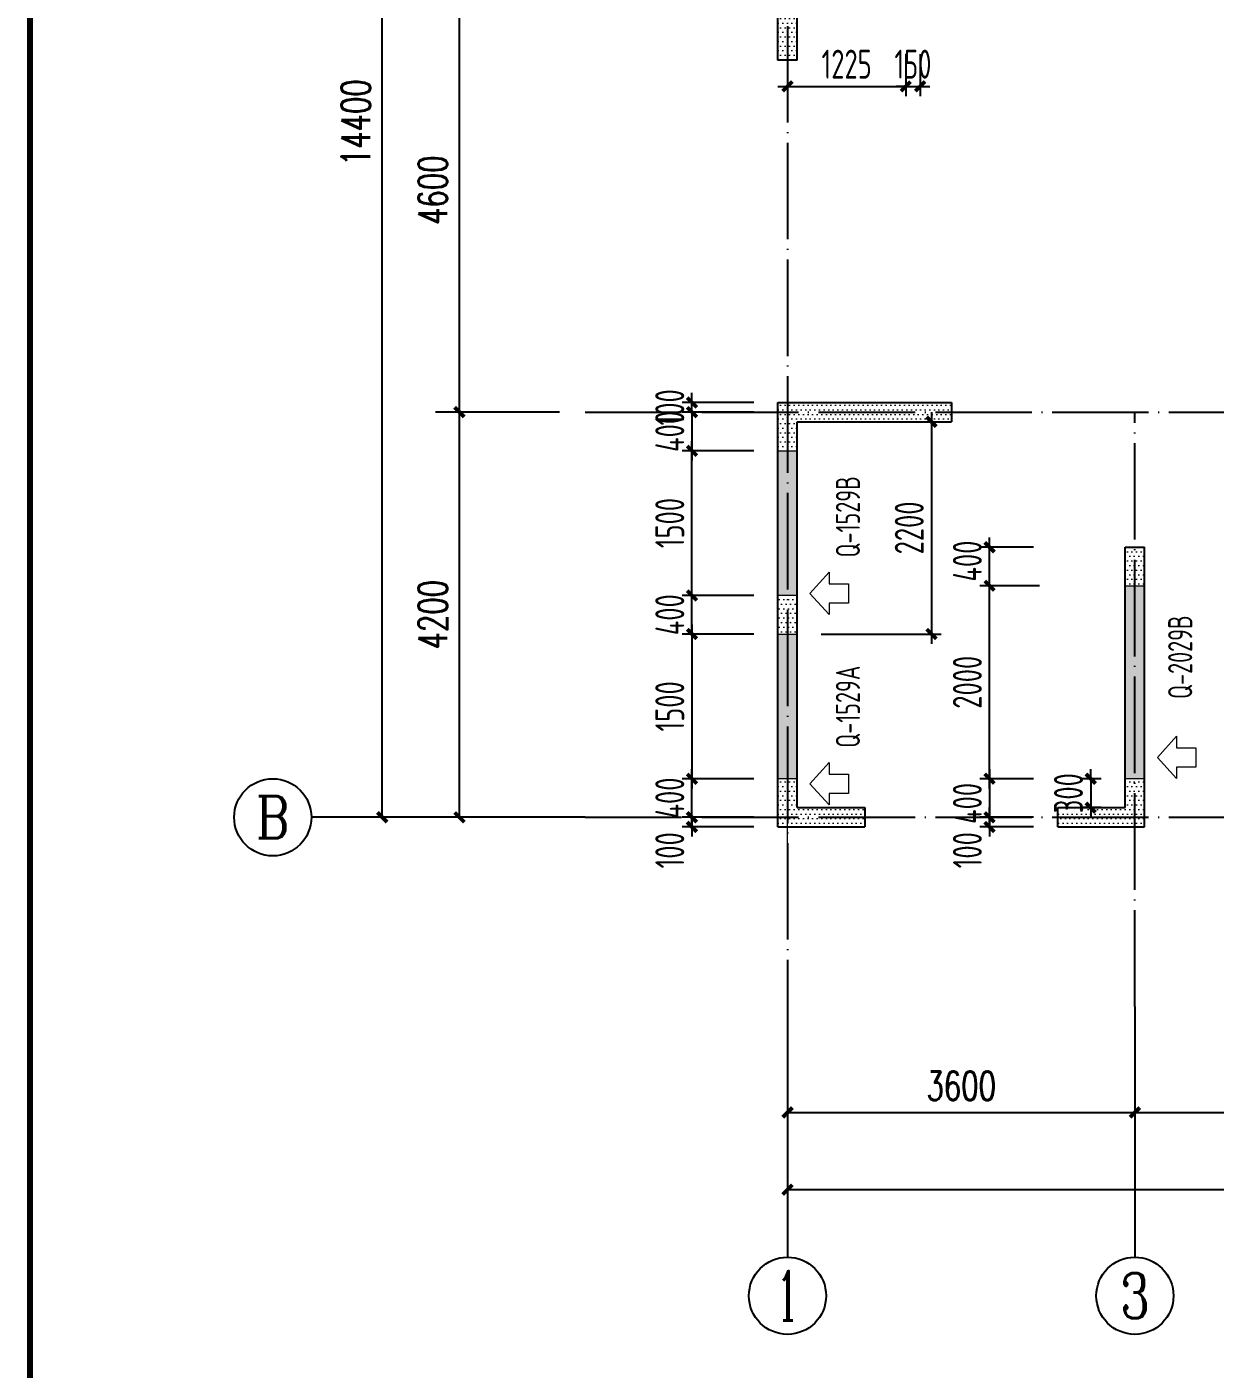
# Model space of a CAD drawing. Extents: x -85320 to 1679916, y -1321939 to 627.
# Drawn here: x 1100936 to 1113251, y -781029 to -767115 of the extents above; entities that cross this region are included whole.
import ezdxf
from ezdxf.enums import TextEntityAlignment as Align

# ---------------------------------------------------------------- set-up
doc = ezdxf.new("R2010")
doc.units = 0
doc.header["$LTSCALE"] = 1000
doc.linetypes.add('DOTE', pattern=[2.42, 2, -0.2, 0.02, -0.2])
for name, color, linetype in [('AXIS', 3, 'Continuous'), ('AXIS_TEXT', 7, 'Continuous'), ('BORDER', 7, 'Continuous'), ('DOTE', 1, 'DOTE'), ('G-06墙-01砼墙', 50, 'Continuous'), ('拉模', 7, 'Continuous')]:
    doc.layers.add(name, color=color, linetype=linetype)
for name, color, linetype, lineweight in [('DIM', 3, 'Continuous', 0), ('WCOL', 7, 'Continuous', 0), ('WCOL_DE_DIM', 3, 'Continuous', 0), ('WCOL_HATCH', 251, 'Continuous', 0), ('预制墙标注', 2, 'Continuous', 18)]:
    doc.layers.add(name, color=color, linetype=linetype, lineweight=lineweight)
doc.styles.add('_TCH_AXIS', font='COMPLEX', dxfattribs={"bigfont": 'GBCBIG'})
doc.styles.add('_TCH_DIM_T3', font='SIMPLEX', dxfattribs={"width": 0.705882, "bigfont": 'GBCBIG'})
doc.styles.add('COMPLEX', font='COMPLEX')
doc.styles.add('TSSD_Rein', font='Tssdeng.shx', dxfattribs={"width": 0.7, "bigfont": 'hztxt.shx'})
doc.styles.add('样式 1', font='yjkeng.shx', dxfattribs={"width": 0.7, "bigfont": 'yjkchn.shx'})
doc.dimstyles.new('_TCH_ARCH&&100', dxfattribs={"dimtxt": 297.5, "dimasz": 100, "dimexe": 250, "dimexo": 300, "dimgap": 126.25, "dimtad": 1, "dimdec": 0, "dimzin": 0, "dimdsep": 46, "dimtxsty": '_TCH_DIM_T3', "dimblk": 'ARCHTICK', "dimcen": 0.09, "dimclrt": 7, "dimazin": 2, "dimtfac": 1, "dimtdec": 0, "dimtix": 1, "dimtmove": 2, "dimatfit": 3, "dimfxl": 1, "dimtolj": 1, "dimtzin": 0, "dimarcsym": 0})
doc.dimstyles.new('TSSD_100_100$0', dxfattribs={"dimtxt": 300, "dimasz": 100, "dimexe": 100, "dimexo": 250, "dimgap": 80, "dimtad": 1, "dimdec": 0, "dimzin": 0, "dimdsep": 46, "dimtxsty": 'TSSD_Rein', "dimblk": 'ARCHTICK', "dimcen": 0, "dimdle": 100, "dimclrt": 7, "dimadec": 0, "dimazin": 0, "dimtfac": 1, "dimtdec": 0, "dimtix": 1, "dimtmove": 2, "dimatfit": 3, "dimldrblk": '_TSDBK', "dimfxl": 1, "dimtolj": 1, "dimtzin": 0, "dimarcsym": 0})
pattern_1 = [(0, (-5587162.457, -547627.714), (23.8125, 47.625), [0, -47.625])]

# ---------------------------------------------------------------- blocks, each defined once
blk = doc.blocks.new('_ArchTick')
at = {"color": 0, "linetype": 'ByBlock', "const_width": 0.4}
blk.add_lwpolyline([(-0.5, -0.5), (0.5, 0.5)], dxfattribs=at)
blk = doc.blocks.new('*D73')
at = {"layer": 'Defpoints', "color": 0, "transparency": 16777216}
for p in [(1110913, -775309), (1111619, -775309), (1111619, -775409)]:
    blk.add_point(p, dxfattribs=at)
at = {"layer": 'DIM', "color": 0, "lineweight": -2, "transparency": 16777216}
for p, q in [((1111369, -775309), (1110813, -775309)), ((1110913, -775309), (1110913, -775209)), ((1110913, -775409), (1110913, -775309)), ((1111369, -775409), (1110813, -775409)), ((1110913, -775409), (1110913, -775509))]:
    blk.add_line(p, q, dxfattribs=at)
at = {"layer": 'DIM', "color": 0, "lineweight": -2, "transparency": 16777216, "xscale": 100, "yscale": 100, "zscale": 100}
for p, rotation in [((1110913, -775309), 270), ((1110913, -775409), 90)]:
    blk.add_blockref('_ArchTick', p, dxfattribs=dict(at, rotation=rotation))
at = {"layer": 'DIM', "color": 7, "transparency": 16777216, "insert": (1110683, -775650), "char_height": 300, "attachment_point": 5, "rotation": 90, "style": 'TSSD_Rein'}
blk.add_mtext('\\A1;100', dxfattribs=at)
blk = doc.blocks.new('_TSDBK')
blk.add_line((-1, 0), (0, 0))
at = {"const_width": 0.5}
blk.add_lwpolyline([(-0.7, -0.7), (0.7, 0.7)], dxfattribs=at)
blk = doc.blocks.new('*D74')
at = {"layer": 'Defpoints', "color": 0, "transparency": 16777216}
for p in [(1110913, -772909), (1111682, -772909), (1111619, -774909)]:
    blk.add_point(p, dxfattribs=at)
at = {"layer": 'DIM', "color": 0, "lineweight": -2, "transparency": 16777216}
for p, q in [((1111432, -772909), (1110813, -772909)), ((1110913, -775009), (1110913, -772809)), ((1111369, -774909), (1110813, -774909))]:
    blk.add_line(p, q, dxfattribs=at)
at = {"layer": 'DIM', "color": 0, "lineweight": -2, "transparency": 16777216, "xscale": 100, "yscale": 100, "zscale": 100}
for p, rotation in [((1110913, -772909), 90), ((1110913, -774909), 270)]:
    blk.add_blockref('_ArchTick', p, dxfattribs=dict(at, rotation=rotation))
at = {"layer": 'DIM', "color": 7, "transparency": 16777216, "insert": (1110683, -773909), "char_height": 300, "attachment_point": 5, "rotation": 90, "style": 'TSSD_Rein'}
blk.add_mtext('\\A1;2000', dxfattribs=at)
blk = doc.blocks.new('*D75')
at = {"layer": 'Defpoints', "color": 0, "transparency": 16777216}
for p in [(1107829, -775309), (1108719, -775309), (1108719, -775409)]:
    blk.add_point(p, dxfattribs=at)
at = {"layer": 'DIM', "color": 0, "lineweight": -2, "transparency": 16777216}
for p, q in [((1108469, -775309), (1107729, -775309)), ((1107829, -775309), (1107829, -775209)), ((1107829, -775409), (1107829, -775309)), ((1108469, -775409), (1107729, -775409)), ((1107829, -775409), (1107829, -775509))]:
    blk.add_line(p, q, dxfattribs=at)
at = {"layer": 'DIM', "color": 0, "lineweight": -2, "transparency": 16777216, "xscale": 100, "yscale": 100, "zscale": 100}
for p, rotation in [((1107829, -775309), 270), ((1107829, -775409), 90)]:
    blk.add_blockref('_ArchTick', p, dxfattribs=dict(at, rotation=rotation))
at = {"layer": 'DIM', "color": 7, "transparency": 16777216, "insert": (1107599, -775651), "char_height": 300, "attachment_point": 5, "rotation": 90, "style": 'TSSD_Rein'}
blk.add_mtext('\\A1;100', dxfattribs=at)
blk = doc.blocks.new('*D76')
at = {"layer": 'Defpoints', "color": 0, "transparency": 16777216}
for p in [(1107829, -771009), (1108719, -771009), (1108719, -771109)]:
    blk.add_point(p, dxfattribs=at)
at = {"layer": 'DIM', "color": 0, "lineweight": -2, "transparency": 16777216}
for p, q in [((1107829, -771009), (1107829, -770909)), ((1108469, -771009), (1107729, -771009)), ((1108469, -771109), (1107729, -771109)), ((1107829, -771109), (1107829, -771009)), ((1107829, -771109), (1107829, -771209))]:
    blk.add_line(p, q, dxfattribs=at)
at = {"layer": 'DIM', "color": 0, "lineweight": -2, "transparency": 16777216, "xscale": 100, "yscale": 100, "zscale": 100}
for p, rotation in [((1107829, -771009), 270), ((1107829, -771109), 90)]:
    blk.add_blockref('_ArchTick', p, dxfattribs=dict(at, rotation=rotation))
at = {"layer": 'DIM', "color": 7, "transparency": 16777216, "insert": (1107599, -771059), "char_height": 300, "attachment_point": 5, "rotation": 90, "style": 'TSSD_Rein'}
blk.add_mtext('\\A1;100', dxfattribs=at)
blk = doc.blocks.new('*D4')
at = {"layer": 'AXIS', "color": 0, "lineweight": -2, "transparency": 16777216}
for p, q in [((1462830, -350498), (1462830, -351546)), ((1466430, -350498), (1466430, -351546)), ((1462830, -351296), (1466430, -351296))]:
    blk.add_line(p, q, dxfattribs=at)
at = {"layer": 'Defpoints', "color": 0, "transparency": 16777216}
for p in [(1462830, -350198), (1466430, -350198), (1466430, -351296)]:
    blk.add_point(p, dxfattribs=at)
at = {"layer": 'AXIS', "color": 0, "lineweight": -2, "transparency": 16777216, "xscale": 100, "yscale": 100, "zscale": 100, "rotation": 180}
blk.add_blockref('_ArchTick', (1462830, -351296), dxfattribs=at)
at = {"layer": 'AXIS', "color": 0, "lineweight": -2, "transparency": 16777216, "xscale": 100, "yscale": 100, "zscale": 100}
blk.add_blockref('_ArchTick', (1466430, -351296), dxfattribs=at)
at = {"layer": 'AXIS', "color": 7, "transparency": 16777216, "insert": (1464630, -351021), "char_height": 297.5, "attachment_point": 5, "style": '_TCH_DIM_T3'}
blk.add_mtext('\\A1;3600', dxfattribs=at)
blk = doc.blocks.new('*D5')
at = {"layer": 'AXIS', "color": 0, "lineweight": -2, "transparency": 16777216}
for p, q in [((1466430, -350498), (1466430, -351546)), ((1470330, -350498), (1470330, -351546)), ((1466430, -351296), (1470330, -351296))]:
    blk.add_line(p, q, dxfattribs=at)
at = {"layer": 'Defpoints', "color": 0, "transparency": 16777216}
for p in [(1466430, -350198), (1470330, -350198), (1470330, -351296)]:
    blk.add_point(p, dxfattribs=at)
at = {"layer": 'AXIS', "color": 0, "lineweight": -2, "transparency": 16777216, "xscale": 100, "yscale": 100, "zscale": 100, "rotation": 180}
blk.add_blockref('_ArchTick', (1466430, -351296), dxfattribs=at)
at = {"layer": 'AXIS', "color": 0, "lineweight": -2, "transparency": 16777216, "xscale": 100, "yscale": 100, "zscale": 100}
blk.add_blockref('_ArchTick', (1470330, -351296), dxfattribs=at)
at = {"layer": 'AXIS', "color": 7, "transparency": 16777216, "insert": (1468380, -351021), "char_height": 297.5, "attachment_point": 5, "style": '_TCH_DIM_T3'}
blk.add_mtext('\\A1;3900', dxfattribs=at)
blk = doc.blocks.new('*D35')
at = {"layer": 'AXIS', "color": 0, "lineweight": -2, "transparency": 16777216}
for p, q in [((1460467, -344036), (1459180, -344036)), ((1459430, -348236), (1459430, -344036)), ((1460467, -348236), (1459180, -348236))]:
    blk.add_line(p, q, dxfattribs=at)
at = {"layer": 'Defpoints', "color": 0, "transparency": 16777216}
for p in [(1459430, -344036), (1460767, -344036), (1460767, -348236)]:
    blk.add_point(p, dxfattribs=at)
at = {"layer": 'AXIS', "color": 0, "lineweight": -2, "transparency": 16777216, "xscale": 100, "yscale": 100, "zscale": 100}
for p, rotation in [((1459430, -344036), 90), ((1459430, -348236), 270)]:
    blk.add_blockref('_ArchTick', p, dxfattribs=dict(at, rotation=rotation))
at = {"layer": 'AXIS', "color": 7, "transparency": 16777216, "insert": (1459155, -346136), "char_height": 297.5, "attachment_point": 5, "rotation": 90, "style": '_TCH_DIM_T3'}
blk.add_mtext('\\A1;4200', dxfattribs=at)
blk = doc.blocks.new('*D36')
at = {"layer": 'AXIS', "color": 0, "lineweight": -2, "transparency": 16777216}
for p, q in [((1460467, -339436), (1459180, -339436)), ((1459430, -344036), (1459430, -339436)), ((1460467, -344036), (1459180, -344036))]:
    blk.add_line(p, q, dxfattribs=at)
at = {"layer": 'Defpoints', "color": 0, "transparency": 16777216}
for p in [(1459430, -339436), (1460767, -339436), (1460767, -344036)]:
    blk.add_point(p, dxfattribs=at)
at = {"layer": 'AXIS', "color": 0, "lineweight": -2, "transparency": 16777216, "xscale": 100, "yscale": 100, "zscale": 100}
for p, rotation in [((1459430, -339436), 90), ((1459430, -344036), 270)]:
    blk.add_blockref('_ArchTick', p, dxfattribs=dict(at, rotation=rotation))
at = {"layer": 'AXIS', "color": 7, "transparency": 16777216, "insert": (1459155, -341736), "char_height": 297.5, "attachment_point": 5, "rotation": 90, "style": '_TCH_DIM_T3'}
blk.add_mtext('\\A1;4600', dxfattribs=at)
blk = doc.blocks.new('_AXISO')
blk.add_circle((0, 0), 0.5)
at = {"layer": 'AXIS_TEXT', "style": 'COMPLEX', "width": 1.041667}
blk.add_attdef('A', text='', height=0.56, dxfattribs=at).set_placement((-0.25, -0.28), (0.25, -0.28), align=Align.FIT)
blk = doc.blocks.new('*D44')
at = {"layer": 'AXIS', "color": 0, "lineweight": -2, "transparency": 16777216}
for p, q in [((1462830, -350498), (1462830, -352346)), ((1509430, -350498), (1509430, -352346)), ((1462830, -352096), (1509430, -352096))]:
    blk.add_line(p, q, dxfattribs=at)
at = {"layer": 'Defpoints', "color": 0, "transparency": 16777216}
for p in [(1462830, -350198), (1509430, -350198), (1509430, -352096)]:
    blk.add_point(p, dxfattribs=at)
at = {"layer": 'AXIS', "color": 0, "lineweight": -2, "transparency": 16777216, "xscale": 100, "yscale": 100, "zscale": 100, "rotation": 180}
blk.add_blockref('_ArchTick', (1462830, -352096), dxfattribs=at)
at = {"layer": 'AXIS', "color": 0, "lineweight": -2, "transparency": 16777216, "xscale": 100, "yscale": 100, "zscale": 100}
blk.add_blockref('_ArchTick', (1509430, -352096), dxfattribs=at)
at = {"layer": 'AXIS', "color": 7, "transparency": 16777216, "insert": (1486130, -351821), "char_height": 297.5, "attachment_point": 5, "style": '_TCH_DIM_T3'}
blk.add_mtext('\\A1;46600', dxfattribs=at)
blk = doc.blocks.new('*D46')
at = {"layer": 'AXIS', "color": 0, "lineweight": -2, "transparency": 16777216}
for p, q in [((1460432, -333836), (1458380, -333836)), ((1458630, -348236), (1458630, -333836)), ((1460432, -348236), (1458380, -348236))]:
    blk.add_line(p, q, dxfattribs=at)
at = {"layer": 'Defpoints', "color": 0, "transparency": 16777216}
for p in [(1458630, -333836), (1460732, -333836), (1460732, -348236)]:
    blk.add_point(p, dxfattribs=at)
at = {"layer": 'AXIS', "color": 0, "lineweight": -2, "transparency": 16777216, "xscale": 100, "yscale": 100, "zscale": 100}
for p, rotation in [((1458630, -333836), 90), ((1458630, -348236), 270)]:
    blk.add_blockref('_ArchTick', p, dxfattribs=dict(at, rotation=rotation))
at = {"layer": 'AXIS', "color": 7, "transparency": 16777216, "insert": (1458355, -341036), "char_height": 297.5, "attachment_point": 5, "rotation": 90, "style": '_TCH_DIM_T3'}
blk.add_mtext('\\A1;14400', dxfattribs=at)
blk = doc.blocks.new('*D88')
at = {"layer": 'Defpoints', "color": 0, "transparency": 16777216}
for p in [(1108719, -771109), (1107829, -771509), (1108719, -771509)]:
    blk.add_point(p, dxfattribs=at)
at = {"layer": 'DIM', "color": 0, "lineweight": -2, "transparency": 16777216}
for p, q in [((1108469, -771109), (1107729, -771109)), ((1107829, -771109), (1107829, -771009)), ((1107829, -771109), (1107829, -771509)), ((1108469, -771509), (1107729, -771509)), ((1107829, -771509), (1107829, -771609))]:
    blk.add_line(p, q, dxfattribs=at)
at = {"layer": 'DIM', "color": 0, "lineweight": -2, "transparency": 16777216, "xscale": 100, "yscale": 100, "zscale": 100}
for p, rotation in [((1107829, -771109), 270), ((1107829, -771509), 90)]:
    blk.add_blockref('_ArchTick', p, dxfattribs=dict(at, rotation=rotation))
at = {"layer": 'DIM', "color": 7, "transparency": 16777216, "insert": (1107599, -771309), "char_height": 300, "attachment_point": 5, "rotation": 90, "style": 'TSSD_Rein'}
blk.add_mtext('\\A1;400', dxfattribs=at)
blk = doc.blocks.new('*D89')
at = {"layer": 'Defpoints', "color": 0, "transparency": 16777216}
for p in [(1107829, -774909), (1108719, -774909), (1108719, -775309)]:
    blk.add_point(p, dxfattribs=at)
at = {"layer": 'DIM', "color": 0, "lineweight": -2, "transparency": 16777216}
for p, q in [((1107829, -774909), (1107829, -774809)), ((1108469, -774909), (1107729, -774909)), ((1107829, -775309), (1107829, -774909)), ((1108469, -775309), (1107729, -775309)), ((1107829, -775309), (1107829, -775409))]:
    blk.add_line(p, q, dxfattribs=at)
at = {"layer": 'DIM', "color": 0, "lineweight": -2, "transparency": 16777216, "xscale": 100, "yscale": 100, "zscale": 100}
for p, rotation in [((1107829, -774909), 270), ((1107829, -775309), 90)]:
    blk.add_blockref('_ArchTick', p, dxfattribs=dict(at, rotation=rotation))
at = {"layer": 'DIM', "color": 7, "transparency": 16777216, "insert": (1107599, -775109), "char_height": 300, "attachment_point": 5, "rotation": 90, "style": 'TSSD_Rein'}
blk.add_mtext('\\A1;400', dxfattribs=at)
blk = doc.blocks.new('*D90')
at = {"layer": 'Defpoints', "color": 0, "transparency": 16777216}
for p in [(1111619, -774909), (1110913, -775309), (1111619, -775309)]:
    blk.add_point(p, dxfattribs=at)
at = {"layer": 'DIM', "color": 0, "lineweight": -2, "transparency": 16777216}
for p, q in [((1110913, -774809), (1110913, -775409)), ((1111369, -774909), (1110813, -774909)), ((1111369, -775309), (1110813, -775309))]:
    blk.add_line(p, q, dxfattribs=at)
at = {"layer": 'DIM', "color": 0, "lineweight": -2, "transparency": 16777216, "xscale": 100, "yscale": 100, "zscale": 100}
for p, rotation in [((1110913, -774909), 90), ((1110913, -775309), 270)]:
    blk.add_blockref('_ArchTick', p, dxfattribs=dict(at, rotation=rotation))
at = {"layer": 'DIM', "color": 7, "transparency": 16777216, "insert": (1110683, -775165), "char_height": 300, "attachment_point": 5, "rotation": 90, "style": 'TSSD_Rein'}
blk.add_mtext('\\A1;400', dxfattribs=at)
blk = doc.blocks.new('*D91')
at = {"layer": 'Defpoints', "color": 0, "transparency": 16777216}
for p in [(1110913, -772509), (1111619, -772509), (1111619, -772909)]:
    blk.add_point(p, dxfattribs=at)
at = {"layer": 'DIM', "color": 0, "lineweight": -2, "transparency": 16777216}
for p, q in [((1111369, -772509), (1110813, -772509)), ((1110913, -773009), (1110913, -772409)), ((1111369, -772909), (1110813, -772909))]:
    blk.add_line(p, q, dxfattribs=at)
at = {"layer": 'DIM', "color": 0, "lineweight": -2, "transparency": 16777216, "xscale": 100, "yscale": 100, "zscale": 100}
for p, rotation in [((1110913, -772509), 90), ((1110913, -772909), 270)]:
    blk.add_blockref('_ArchTick', p, dxfattribs=dict(at, rotation=rotation))
at = {"layer": 'DIM', "color": 7, "transparency": 16777216, "insert": (1110683, -772653), "char_height": 300, "attachment_point": 5, "rotation": 90, "style": 'TSSD_Rein'}
blk.add_mtext('\\A1;400', dxfattribs=at)
blk = doc.blocks.new('*D218')
at = {"layer": 'Defpoints', "color": 0, "transparency": 16777216}
for p in [(1107829, -771509), (1108719, -771509), (1108719, -773009)]:
    blk.add_point(p, dxfattribs=at)
at = {"layer": 'DIM', "color": 0, "lineweight": -2, "transparency": 16777216}
for p, q in [((1107829, -773109), (1107829, -771409)), ((1108469, -771509), (1107729, -771509)), ((1108469, -773009), (1107729, -773009))]:
    blk.add_line(p, q, dxfattribs=at)
at = {"layer": 'DIM', "color": 0, "lineweight": -2, "transparency": 16777216, "xscale": 100, "yscale": 100, "zscale": 100}
for p, rotation in [((1107829, -771509), 90), ((1107829, -773009), 270)]:
    blk.add_blockref('_ArchTick', p, dxfattribs=dict(at, rotation=rotation))
at = {"layer": 'DIM', "color": 7, "transparency": 16777216, "insert": (1107599, -772259), "char_height": 300, "attachment_point": 5, "rotation": 90, "style": 'TSSD_Rein'}
blk.add_mtext('\\A1;1500', dxfattribs=at)
blk = doc.blocks.new('*D219')
at = {"layer": 'Defpoints', "color": 0, "transparency": 16777216}
for p in [(1107829, -773009), (1108719, -773009), (1108719, -773409)]:
    blk.add_point(p, dxfattribs=at)
at = {"layer": 'DIM', "color": 0, "lineweight": -2, "transparency": 16777216}
for p, q in [((1107829, -773009), (1107829, -772909)), ((1108469, -773009), (1107729, -773009)), ((1107829, -773409), (1107829, -773009)), ((1108469, -773409), (1107729, -773409)), ((1107829, -773409), (1107829, -773509))]:
    blk.add_line(p, q, dxfattribs=at)
at = {"layer": 'DIM', "color": 0, "lineweight": -2, "transparency": 16777216, "xscale": 100, "yscale": 100, "zscale": 100}
for p, rotation in [((1107829, -773009), 270), ((1107829, -773409), 90)]:
    blk.add_blockref('_ArchTick', p, dxfattribs=dict(at, rotation=rotation))
at = {"layer": 'DIM', "color": 7, "transparency": 16777216, "insert": (1107599, -773209), "char_height": 300, "attachment_point": 5, "rotation": 90, "style": 'TSSD_Rein'}
blk.add_mtext('\\A1;400', dxfattribs=at)
blk = doc.blocks.new('*D220')
at = {"layer": 'Defpoints', "color": 0, "transparency": 16777216}
for p in [(1108719, -773409), (1107829, -774909), (1108719, -774909)]:
    blk.add_point(p, dxfattribs=at)
at = {"layer": 'DIM', "color": 0, "lineweight": -2, "transparency": 16777216}
for p, q in [((1107829, -773309), (1107829, -775009)), ((1108469, -773409), (1107729, -773409)), ((1108469, -774909), (1107729, -774909))]:
    blk.add_line(p, q, dxfattribs=at)
at = {"layer": 'DIM', "color": 0, "lineweight": -2, "transparency": 16777216, "xscale": 100, "yscale": 100, "zscale": 100}
for p, rotation in [((1107829, -773409), 90), ((1107829, -774909), 270)]:
    blk.add_blockref('_ArchTick', p, dxfattribs=dict(at, rotation=rotation))
at = {"layer": 'DIM', "color": 7, "transparency": 16777216, "insert": (1107599, -774159), "char_height": 300, "attachment_point": 5, "rotation": 90, "style": 'TSSD_Rein'}
blk.add_mtext('\\A1;1500', dxfattribs=at)
blk = doc.blocks.new('*D484')
at = {"layer": 'Defpoints', "color": 0, "transparency": 16777216}
for p in [(1112319, -774909), (1111961, -775209), (1112319, -775209)]:
    blk.add_point(p, dxfattribs=at)
at = {"layer": 'WCOL', "color": 0, "lineweight": -2, "transparency": 16777216}
for p, q in [((1111961, -774909), (1111961, -774809)), ((1112069, -774909), (1111861, -774909)), ((1111961, -774909), (1111961, -775209)), ((1112069, -775209), (1111861, -775209)), ((1111961, -775209), (1111961, -775309))]:
    blk.add_line(p, q, dxfattribs=at)
at = {"layer": 'WCOL', "color": 0, "lineweight": -2, "transparency": 16777216, "xscale": 100, "yscale": 100, "zscale": 100}
for p, rotation in [((1111961, -774909), 270), ((1111961, -775209), 90)]:
    blk.add_blockref('_ArchTick', p, dxfattribs=dict(at, rotation=rotation))
at = {"layer": 'WCOL', "color": 7, "transparency": 16777216, "insert": (1111731, -775059), "char_height": 300, "attachment_point": 5, "rotation": 90, "style": 'TSSD_Rein'}
blk.add_mtext('\\A1;300', dxfattribs=at)
blk = doc.blocks.new('*D1011')
at = {"layer": 'Defpoints', "color": 0, "transparency": 16777216}
for p in [(1108919, -771209), (1108919, -773409), (1110311, -773409)]:
    blk.add_point(p, dxfattribs=at)
at = {"layer": 'WCOL', "color": 0, "lineweight": -2, "transparency": 16777216}
for p, q in [((1110311, -771109), (1110311, -773509)), ((1109169, -771209), (1110411, -771209)), ((1109169, -773409), (1110411, -773409))]:
    blk.add_line(p, q, dxfattribs=at)
at = {"layer": 'WCOL', "color": 0, "lineweight": -2, "transparency": 16777216, "xscale": 100, "yscale": 100, "zscale": 100}
for p, rotation in [((1110311, -771209), 90), ((1110311, -773409), 270)]:
    blk.add_blockref('_ArchTick', p, dxfattribs=dict(at, rotation=rotation))
at = {"layer": 'WCOL', "color": 7, "transparency": 16777216, "insert": (1110081, -772309), "char_height": 300, "attachment_point": 5, "rotation": 90, "style": 'TSSD_Rein'}
blk.add_mtext('\\A1;2200', dxfattribs=at)
blk = doc.blocks.new('*D2719')
at = {"layer": 'Defpoints', "color": 0, "transparency": 16777216}
for p in [(1108819, -767224), (1110044, -767144), (1110044, -767732)]:
    blk.add_point(p, dxfattribs=at)
at = {"layer": '拉模', "color": 0, "lineweight": -2, "transparency": 16777216}
for p, q in [((1108819, -767474), (1108819, -767832)), ((1110044, -767394), (1110044, -767832)), ((1108719, -767732), (1110144, -767732))]:
    blk.add_line(p, q, dxfattribs=at)
at = {"layer": '拉模', "color": 0, "lineweight": -2, "transparency": 16777216, "xscale": 100, "yscale": 100, "zscale": 100, "rotation": 180}
blk.add_blockref('_ArchTick', (1108819, -767732), dxfattribs=at)
at = {"layer": '拉模', "color": 0, "lineweight": -2, "transparency": 16777216, "xscale": 100, "yscale": 100, "zscale": 100}
blk.add_blockref('_ArchTick', (1110044, -767732), dxfattribs=at)
at = {"layer": '拉模', "color": 7, "lineweight": 0, "transparency": 16777216, "insert": (1109432, -767502), "char_height": 300, "attachment_point": 5, "style": 'TSSD_Rein'}
blk.add_mtext('\\A1;1225', dxfattribs=at)
blk = doc.blocks.new('*D2720')
at = {"layer": 'Defpoints', "color": 0, "transparency": 16777216}
for p in [(1110044, -767144), (1110194, -767149), (1110194, -767732)]:
    blk.add_point(p, dxfattribs=at)
at = {"layer": '拉模', "color": 0, "lineweight": -2, "transparency": 16777216}
for p, q in [((1110044, -767394), (1110044, -767832)), ((1110194, -767399), (1110194, -767832)), ((1110044, -767732), (1109944, -767732)), ((1110044, -767732), (1110194, -767732)), ((1110194, -767732), (1110294, -767732))]:
    blk.add_line(p, q, dxfattribs=at)
at = {"layer": '拉模', "color": 0, "lineweight": -2, "transparency": 16777216, "xscale": 100, "yscale": 100, "zscale": 100}
blk.add_blockref('_ArchTick', (1110044, -767732), dxfattribs=at)
at = {"layer": '拉模', "color": 0, "lineweight": -2, "transparency": 16777216, "xscale": 100, "yscale": 100, "zscale": 100, "rotation": 180}
blk.add_blockref('_ArchTick', (1110194, -767732), dxfattribs=at)
at = {"layer": '拉模', "color": 7, "lineweight": 0, "transparency": 16777216, "insert": (1110119, -767502), "char_height": 300, "attachment_point": 5, "style": 'TSSD_Rein'}
blk.add_mtext('\\A1;150', dxfattribs=at)
blk = doc.blocks.new('图框1')
at = {"layer": 'BORDER', "const_width": 50}
blk.add_lwpolyline([(1377779, -823089), (1377779, -783089), (1433679, -783089), (1433679, -823089)], close=True, dxfattribs=at)
blk = doc.blocks.new('GFHDF')
at = {"layer": 'AXIS'}
for p, q in [((1460731.9, -348236.4), (1457894.7, -348236.4)), ((1462829.7, -350197.9), (1462829.7, -352796.4)), ((1466429.7, -350197.9), (1466429.7, -352796.4))]:
    blk.add_line(p, q, dxfattribs=at)
at = {"layer": 'DOTE', "ltscale": 0.5}
for p, q in [((1462829.7, -331564.7), (1462829.7, -350197.9)), ((1460731.9, -344036.4), (1474029.7, -344036.4)), ((1466429.7, -350197.9), (1466429.7, -344036.4)), ((1460731.9, -348236.4), (1511216.4, -348236.4))]:
    blk.add_line(p, q, dxfattribs=at)
at = {"layer": 'AXIS'}
ref = blk.add_blockref('_AXISO', (1457494.7, -348236.4), dxfattribs=dict(at, xscale=800, yscale=800, zscale=800))
ref.add_attrib('A', 'B', dxfattribs={"layer": 'AXIS_TEXT', "height": 435.3, "style": '_TCH_AXIS'}).set_placement((1457318.6, -348454.1), (1457670.9, -348454.1), align=Align.FIT)
ref = blk.add_blockref('_AXISO', (1462829.7, -353196.4), dxfattribs=dict(at, xscale=800, yscale=800, zscale=800))
ref.add_attrib('A', '1', dxfattribs={"layer": 'AXIS_TEXT', "height": 514.7, "style": '_TCH_AXIS'}).set_placement((1462719.4, -353453.8), (1462940, -353453.8), align=Align.FIT)
ref = blk.add_blockref('_AXISO', (1466429.7, -353196.4), dxfattribs=dict(at, xscale=800, yscale=800, zscale=800))
ref.add_attrib('A', '3', dxfattribs={"layer": 'AXIS_TEXT', "height": 465.9, "style": '_TCH_AXIS'}).set_placement((1466274.4, -353429.4), (1466585, -353429.4), align=Align.FIT)
for p1, p2, distance, picture, middle in [((1460731.9, -348236.4), (1460731.9, -333836.4), 2102.3, '*D46', (1458354.6, -341036.4)), ((1460766.8, -344036.4), (1460766.8, -339436.4), 1337.2, '*D36', (1459154.6, -341736.4)), ((1460766.8, -348236.4), (1460766.8, -344036.4), 1337.2, '*D35', (1459154.6, -346136.4)), ((1462829.7, -350197.9), (1466429.7, -350197.9), -1098.5, '*D4', (1464629.7, -351021.4)), ((1462829.7, -350197.9), (1509429.7, -350197.9), -1898.5, '*D44', (1486129.7, -351821.4)), ((1466429.7, -350197.9), (1470329.7, -350197.9), -1098.5, '*D5', (1468379.7, -351021.4))]:
    dim = blk.add_aligned_dim(p1=p1, p2=p2, distance=distance, dimstyle='_TCH_ARCH&&100', dxfattribs=at)
    dim.commit()
    dim.dimension.update_dxf_attribs({"geometry": picture, "text_midpoint": middle})

msp = doc.modelspace()

# ---------------------------------------------------------------- hatches: boundary and pattern name
at = {"layer": 'WCOL_DE_DIM'}
h = msp.add_hatch(color=6, dxfattribs=at)
h.dxf.hatch_style = 1
h.paths.add_polyline_path([(1108719.044, -771508.84), (1108919.044, -771508.84), (1108919.044, -774908.84), (1108719.044, -774908.84)])
h.paths.add_polyline_path([(1108919.044, -773408.84), (1108719.044, -773408.84), (1108719.044, -773008.84), (1108919.044, -773008.84)], flags=16)
h = msp.add_hatch(color=6, dxfattribs=at)
h.dxf.hatch_style = 1
h.paths.add_polyline_path([(1112319.044, -772908.84), (1112519.044, -772908.84), (1112519.044, -774908.84), (1112319.044, -774908.84)])
at = {"layer": 'WCOL_HATCH'}
h = msp.add_hatch(dxfattribs=at)
h.set_pattern_fill('DOTS', color=256, scale=30, style=0)
h.set_pattern_definition([(0, (-5587162.457, -552477.714), (23.8125, 47.625), [0, -47.625])])
h.paths.add_polyline_path([(1108719.044, -767458.84), (1108919.044, -767458.84), (1108919.044, -766908.84), (1108719.044, -766908.84)])
h = msp.add_hatch(dxfattribs=at)
h.set_pattern_fill('DOTS', color=256, scale=30, style=0)
h.set_pattern_definition(pattern_1)
h.paths.add_polyline_path([(1108719.044, -771008.84), (1108719.044, -771508.84), (1108919.044, -771508.84), (1108919.044, -771208.84), (1110119.044, -771208.84), (1110119.044, -771008.84)])
h = msp.add_hatch(dxfattribs=at)
h.set_pattern_fill('DOTS', color=256, scale=30, style=0)
h.set_pattern_definition(pattern_1)
h.paths.add_polyline_path([(1110119.044, -771008.84), (1110119.044, -771208.84), (1110519.044, -771208.84), (1110519.044, -771008.84)], flags=0)
h = msp.add_hatch(dxfattribs=at)
h.set_pattern_fill('DOTS', color=256, scale=30, style=0)
h.set_pattern_definition([(0, (-5587162.457, -546527.714), (23.8125, 47.625), [0, -47.625])])
h.paths.add_polyline_path([(1112319.044, -772908.84), (1112519.044, -772908.84), (1112519.044, -772508.84), (1112319.044, -772508.84)], flags=0)
h = msp.add_hatch(dxfattribs=at)
h.set_pattern_fill('DOTS', color=256, scale=30, style=0)
h.set_pattern_definition([(0, (-362141.726, -198360.804), (23.8125, 47.625), [0, -47.625])])
h.paths.add_polyline_path([(1108919.044, -773008.84), (1108719.044, -773008.84), (1108719.044, -773408.84), (1108919.044, -773408.84)])
h = msp.add_hatch(dxfattribs=at)
h.set_pattern_fill('DOTS', color=256, scale=30, style=0)
h.set_pattern_definition(pattern_1)
h.paths.add_polyline_path([(1108719.044, -774908.84), (1108719.044, -775408.84), (1109619.044, -775408.84), (1109619.044, -775208.84), (1108919.044, -775208.84), (1108919.044, -774908.84)], flags=0)
h = msp.add_hatch(dxfattribs=at)
h.set_pattern_fill('DOTS', color=256, scale=30, style=0)
h.set_pattern_definition(pattern_1)
h.paths.add_polyline_path([(1112519.044, -774908.84), (1112519.044, -775408.84), (1111619.044, -775408.84), (1111619.044, -775208.84), (1112319.044, -775208.84), (1112319.044, -774908.84)])

# ---------------------------------------------------------------- linework, layer by layer
at = {"layer": 'G-06墙-01砼墙'}
for p, q in [((1108719.044, -767458.84), (1108719.044, -766408.84)), ((1108919.044, -767458.84), (1108919.044, -766608.84)), ((1108919.044, -767458.84), (1108719.044, -767458.84)), ((1108919.044, -767458.84), (1108719.044, -767458.84)), ((1108719.044, -775408.84), (1108719.044, -771008.84)), ((1108719.044, -771008.84), (1110519.044, -771008.84)), ((1110519.044, -771008.84), (1110519.044, -771208.84)), ((1108919.044, -775208.84), (1108919.044, -771208.84)), ((1108919.044, -771208.84), (1110519.044, -771208.84)), ((1112319.044, -775208.84), (1112319.044, -772508.84)), ((1112319.044, -772508.84), (1112519.044, -772508.84)), ((1112519.044, -775408.84), (1112519.044, -772508.84)), ((1108919.044, -775208.84), (1109619.044, -775208.84)), ((1109619.044, -775208.84), (1109619.044, -775408.84)), ((1111619.044, -775208.84), (1112319.044, -775208.84)), ((1111619.044, -775408.84), (1111619.044, -775208.84)), ((1108719.044, -775408.84), (1109619.044, -775408.84)), ((1111619.044, -775408.84), (1112519.044, -775408.84))]:
    msp.add_line(p, q, dxfattribs=at)
at = {"layer": 'WCOL', "color": 7}
msp.add_line((1108819.044, -775663.155), (1108819.044, -774953.191), dxfattribs=at)
at = {"layer": 'WCOL'}
for points in [[(1109252.049, -772768.204), (1109252.049, -772888.204), (1109452.049, -772888.204), (1109452.049, -773088.204), (1109252.049, -773088.204), (1109252.049, -773208.204), (1109052.049, -772988.204), (1109252.049, -772768.204)], [(1112852.049, -774467.852), (1112852.049, -774587.852), (1113052.049, -774587.852), (1113052.049, -774787.852), (1112852.049, -774787.852), (1112852.049, -774907.852), (1112652.049, -774687.852), (1112852.049, -774467.852)], [(1109252.049, -774740.611), (1109252.049, -774860.611), (1109452.049, -774860.611), (1109452.049, -775060.611), (1109252.049, -775060.611), (1109252.049, -775180.611), (1109052.049, -774960.611), (1109252.049, -774740.611)]]:
    msp.add_lwpolyline(points, dxfattribs=at)
msp.add_lwpolyline([(1108919.044, -773008.84), (1108719.044, -773008.84), (1108719.044, -773408.84), (1108919.044, -773408.84)], close=True, dxfattribs=at)
at = {"layer": 'WCOL_DE_DIM'}
for points in [[(1108719.044, -771508.84), (1108919.044, -771508.84), (1108919.044, -774908.84), (1108719.044, -774908.84)], [(1112319.044, -772908.84), (1112519.044, -772908.84), (1112519.044, -774908.84), (1112319.044, -774908.84)]]:
    msp.add_lwpolyline(points, close=True, dxfattribs=at)

# ---------------------------------------------------------------- block references
at = {"layer": 'AXIS'}
msp.add_blockref('GFHDF', (-354010.676, -427072.411), dxfattribs=at)
at = {"layer": '拉模', "color": 3, "xscale": 1.250841750841755, "yscale": 1.250841750841755, "zscale": 1.250841750841755}
msp.add_blockref('图框1', (-622416.55, 229025.771), dxfattribs=at)

# ---------------------------------------------------------------- texts
at = {"layer": '预制墙标注', "linetype": 'Continuous', "style": '样式 1', "width": 0.7}
for s, p in [('Q-1529B', (1109319.872, -772616.261)), ('Q-2029B', (1112763.737, -774082.085)), ('Q-1529A', (1109319.872, -774588.667))]:
    msp.add_text(s, height=250, rotation=90.0000025, dxfattribs=at).set_placement(p, align=Align.TOP_LEFT)

# ---------------------------------------------------------------- dimensions: what is measured, and where the dimension line sits
at = {"layer": 'DIM'}
for base, p1, p2, angle, picture, middle in [((1107828.882, -771008.84), (1108719.044, -771108.84), (1108719.044, -771008.84), 90, '*D76', (1107598.882, -771058.84)), ((1107828.882, -771508.84), (1108719.044, -771108.84), (1108719.044, -771508.84), 270, '*D88', (1107598.882, -771308.84)), ((1107828.882, -771508.84), (1108719.044, -773008.84), (1108719.044, -771508.84), 90, '*D218', (1107598.882, -772258.84)), ((1107828.882, -773008.84), (1108719.044, -773408.839), (1108719.044, -773008.84), 90, '*D219', (1107598.882, -773208.84)), ((1110912.603, -772908.84), (1111619.044, -774908.84), (1111682.482, -772908.84), 90, '*D74', (1110682.603, -773908.84)), ((1107828.882, -774908.839), (1108719.044, -773408.839), (1108719.044, -774908.839), 270, '*D220', (1107598.882, -774158.839)), ((1107828.882, -774908.84), (1108719.044, -775308.839), (1108719.044, -774908.84), 90, '*D89', (1107598.882, -775108.839))]:
    dim = msp.add_linear_dim(base=base, p1=p1, p2=p2, angle=angle, dimstyle='TSSD_100_100$0', dxfattribs=at)
    dim.commit()
    dim.dimension.update_dxf_attribs({"geometry": picture, "text_midpoint": middle})
for base, p1, p2, angle, picture, middle in [((1110912.603, -772508.839), (1111619.044, -772908.839), (1111619.044, -772508.839), 90, '*D91', (1110682.603, -772653.045)), ((1110912.603, -775308.84), (1111619.044, -774908.84), (1111619.044, -775308.84), 270, '*D90', (1110682.603, -775164.635)), ((1107828.882, -775308.84), (1108719.044, -775408.84), (1108719.044, -775308.84), 90, '*D75', (1107598.882, -775650.763)), ((1110912.603, -775308.84), (1111619.044, -775408.84), (1111619.044, -775308.84), 90, '*D73', (1110682.603, -775650.13))]:
    dim = msp.add_linear_dim(base=base, p1=p1, p2=p2, angle=angle, dimstyle='TSSD_100_100$0', dxfattribs=at)
    dim.commit()
    dim.dimension.update_dxf_attribs({"geometry": picture, "text_midpoint": middle, "dimtype": 160})
at = {"layer": 'WCOL', "color": 7}
for base, p1, p2, picture, middle in [((1110311.371, -773408.84), (1108919.044, -771208.84), (1108919.044, -773408.84), '*D1011', (1110081.371, -772308.84)), ((1111961.073, -775208.84), (1112319.044, -774908.84), (1112319.044, -775208.84), '*D484', (1111731.073, -775058.84))]:
    dim = msp.add_linear_dim(base=base, p1=p1, p2=p2, angle=90, dimstyle='TSSD_100_100$0', dxfattribs=at)
    dim.commit()
    dim.dimension.update_dxf_attribs({"geometry": picture, "text_midpoint": middle})
at = {"layer": '拉模', "color": 3, "lineweight": 0}
for base, p1, p2, picture, middle in [((1110044.044, -767732.146), (1108819.044, -767224.345), (1110044.044, -767144.18), '*D2719', (1109431.544, -767502.146)), ((1110194.044, -767732.146), (1110044.044, -767144.18), (1110194.044, -767148.741), '*D2720', (1110119.044, -767502.146))]:
    dim = msp.add_linear_dim(base=base, p1=p1, p2=p2, dimstyle='TSSD_100_100$0', dxfattribs=at)
    dim.commit()
    dim.dimension.update_dxf_attribs({"geometry": picture, "text_midpoint": middle})

doc.saveas('drawing.dxf')
